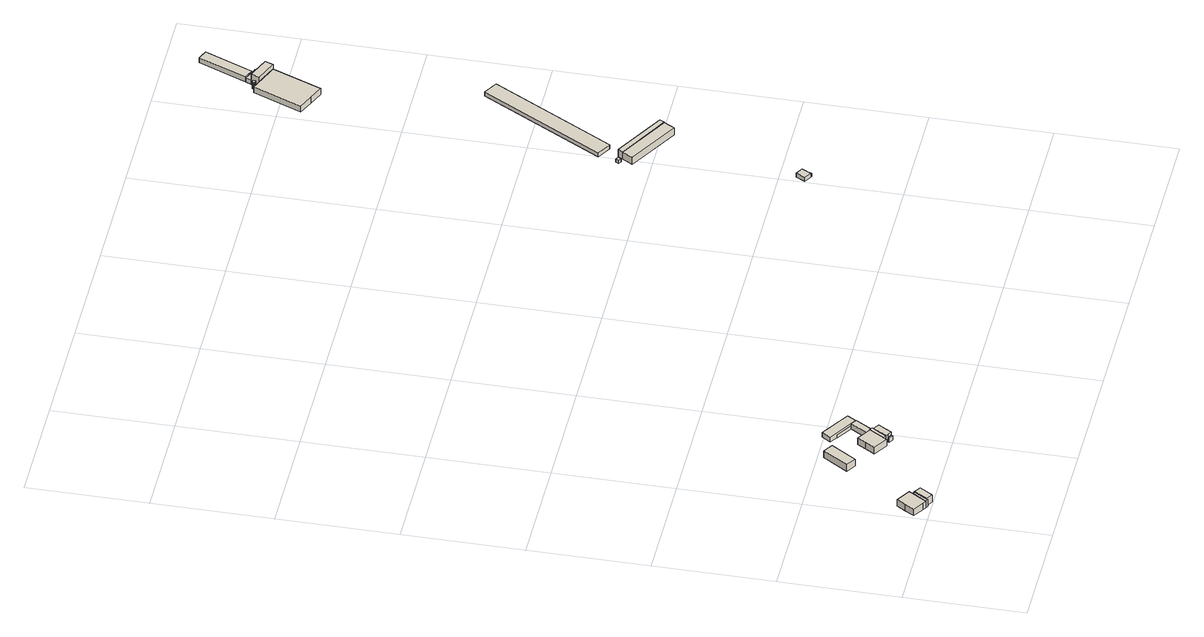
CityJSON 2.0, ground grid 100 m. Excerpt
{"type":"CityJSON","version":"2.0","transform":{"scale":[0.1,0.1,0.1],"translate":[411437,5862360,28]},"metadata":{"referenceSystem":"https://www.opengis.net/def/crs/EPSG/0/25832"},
"CityObjects":{
"building1":{"type":"Building","attributes":{"Gemeindeschluessel":"03454042","AbsoluteHoehe":"31.595","MittlereTraufHoehe":"36.463","Firsthoehe":"41.344","function":"31001_1000","roofType":"3100","measuredHeight":9.75},"address":[{"country":"Germany","locality":"Rastdorf","thoroughfareNumber":"1","thoroughfareName":"Auf dem Berg"}],"children":["building1-1","building1-2","building1-3"],"geometry":[{"type":"MultiSurface","lod":"1","boundaries":[[[0,1,2,3,4,5,6,7]],[[8,9,10,11,12,13,14,15]],[[8,15,7,6]],[[9,8,6,5]],[[10,9,5,4]],[[11,10,4,3]],[[12,11,3,2]],[[15,14,0,7]],[[1,13,12,2]],[[0,14,16,17]],[[17,16,13,1]]]}]},
"building1-1":{"type":"BuildingPart","attributes":{"AbsoluteHoehe":"31.595","MittlereTraufHoehe":"36.335","Firsthoehe":"36.335","roofType":"1000","measuredHeight":4.74},"parents":["building1"],"geometry":[{"type":"MultiSurface","lod":"1","boundaries":[[[18,19,20,21]],[[22,23,24,25]],[[22,25,21,20]],[[23,22,20,19]],[[24,23,19,18]],[[25,24,18,21]]]}]},
"building1-2":{"type":"BuildingPart","attributes":{"AbsoluteHoehe":"31.595","MittlereTraufHoehe":"37.612","Firsthoehe":"41.459","roofType":"3100","measuredHeight":9.86},"parents":["building1"],"geometry":[{"type":"MultiSurface","lod":"1","boundaries":[[[26,27,28,29,30,31,32]],[[33,34,25,24,35,36,37]],[[31,38,39,40,32]],[[30,41,42,43]],[[25,34,30,29]],[[28,18,21,29]],[[35,24,28,27]],[[36,35,27,26]],[[37,36,26,32]],[[38,33,44,39]],[[39,44,37,40]],[[34,45,42,41]],[[18,24,25,21]]]}]},
"building1-3":{"type":"BuildingPart","attributes":{"AbsoluteHoehe":"31.595","MittlereTraufHoehe":"37.385","Firsthoehe":"41.242","roofType":"3100","measuredHeight":9.65},"parents":["building1"],"geometry":[{"type":"MultiSurface","lod":"1","boundaries":[[[46,47,48,49,40,39,41]],[[44,37,50,14,16,12,34]],[[50,37,40,49]],[[14,50,49,48]],[[47,17,0,48]],[[46,2,1,17,47]],[[34,12,46,41]],[[39,44,33,38]],[[38,33,34,41]],[[37,44,39,40]],[[17,16,14,0]],[[2,12,13,1]],[[13,16,17,1]]]}]},
"building2":{"type":"Building","attributes":{"Gemeindeschluessel":"03454042","AbsoluteHoehe":"31.081","MittlereTraufHoehe":"35.748","Firsthoehe":"39.579","function":"31001_2720","roofType":"3100","measuredHeight":8.5},"address":[{"country":"Germany","locality":"Rastdorf"}],"geometry":[{"type":"MultiSurface","lod":"1","boundaries":[[[51,52,53,54]],[[55,56,57,58]],[[55,58,54,53]],[[56,55,53,52]],[[57,56,52,51]],[[58,57,51,54]]]}]},
"building3":{"type":"Building","attributes":{"Gemeindeschluessel":"03454042","AbsoluteHoehe":"30.681","MittlereTraufHoehe":"35.6","Firsthoehe":"40.604","function":"31001_1000","roofType":"3100","measuredHeight":9.92},"address":[{"country":"Germany","locality":"Rastdorf","thoroughfareNumber":"2","thoroughfareName":"Auf dem Berg"}],"children":["building3-1","building3-2","building3-3"],"geometry":[{"type":"MultiSurface","lod":"1","boundaries":[[[59,60,61,62,63,64,65,66]],[[67,68,69,70,71,72,73,74]],[[67,74,66,65]],[[68,67,65,64]],[[69,68,64,63]],[[70,69,63,62]],[[71,70,62,61]],[[74,73,59,66]],[[60,72,75,76]],[[76,75,71,61]],[[73,72,60,59]]]}]},
"building3-1":{"type":"BuildingPart","attributes":{"AbsoluteHoehe":"30.681","MittlereTraufHoehe":"34.887","Firsthoehe":"34.887","roofType":"1000","measuredHeight":4.21},"parents":["building3"],"geometry":[{"type":"MultiSurface","lod":"1","boundaries":[[[77,78,79,80]],[[81,82,83,84]],[[81,84,80,79]],[[83,82,78,77]],[[84,83,77,80]],[[82,81,79,78]]]}]},
"building3-2":{"type":"BuildingPart","attributes":{"AbsoluteHoehe":"30.681","MittlereTraufHoehe":"36.759","Firsthoehe":"40.581","roofType":"3100","measuredHeight":9.9},"parents":["building3"],"geometry":[{"type":"MultiSurface","lod":"1","boundaries":[[[85,86,87,88,89,90,91]],[[82,81,92,93,94,95,96]],[[82,96,91,90]],[[89,79,78,90]],[[92,81,89,88]],[[87,97,98,88]],[[86,99,100,97,87]],[[95,94,86,85]],[[96,95,85,91]],[[79,81,82,78]],[[97,93,92,98]],[[100,101,93,97]],[[99,94,101,100]]]}]},
"building3-3":{"type":"BuildingPart","attributes":{"AbsoluteHoehe":"30.681","MittlereTraufHoehe":"36.524","Firsthoehe":"40.554","roofType":"3100","measuredHeight":9.87},"parents":["building3"],"geometry":[{"type":"MultiSurface","lod":"1","boundaries":[[[99,102,103,104,105,98,100]],[[92,73,75,71,106,94,101]],[[73,92,98,105]],[[104,76,60,59,105]],[[103,61,76,104]],[[106,71,103,102]],[[94,106,102,99]],[[98,92,93,97]],[[97,93,101,100]],[[76,75,72,60]],[[60,72,73,59]],[[71,75,76,61]],[[101,94,99,100]]]}]},
"building4":{"type":"Building","attributes":{"Gemeindeschluessel":"03454042","AbsoluteHoehe":"30.727","MittlereTraufHoehe":"33.609","Firsthoehe":"36.907","function":"31001_2000","roofType":"5000","measuredHeight":6.18},"address":[{"country":"Germany","locality":"Rastdorf"}],"children":["building4-1","building4-2","building4-3"],"geometry":[{"type":"MultiSurface","lod":"1","boundaries":[[[107,108,109,110]],[[111,112,113,114]],[[109,115,116,117,114,110]],[[112,111,109,108]],[[107,113,118,119,120,108]],[[114,113,107,110]],[[115,111,117,116]],[[119,118,112,120]]]}]},
"building4-1":{"type":"BuildingPart","attributes":{"AbsoluteHoehe":"30.727","MittlereTraufHoehe":"34.276","Firsthoehe":"37.386","roofType":"3100","measuredHeight":6.66},"parents":["building4"],"geometry":[{"type":"MultiSurface","lod":"1","boundaries":[[[121,122,123,124]],[[106,70,125,126]],[[106,126,124,123]],[[70,106,123,122]],[[125,70,122,121]],[[124,127,128,121]],[[127,126,125,128]]]}]},
"building4-2":{"type":"BuildingPart","attributes":{"AbsoluteHoehe":"30.727","MittlereTraufHoehe":"33.609","Firsthoehe":"33.609","roofType":"1000","measuredHeight":2.88},"parents":["building4"],"geometry":[{"type":"MultiSurface","lod":"1","boundaries":[[[115,129,130,116]],[[131,132,111,117]],[[131,117,116,130]],[[132,131,130,129]],[[111,132,129,115]],[[116,117,111,115]]]}]},
"building4-3":{"type":"BuildingPart","attributes":{"AbsoluteHoehe":"30.727","MittlereTraufHoehe":"33.609","Firsthoehe":"33.609","roofType":"1000","measuredHeight":2.88},"parents":["building4"],"geometry":[{"type":"MultiSurface","lod":"1","boundaries":[[[127,120,119,133]],[[118,112,126,134]],[[118,134,133,119]],[[126,112,120,127]],[[133,134,125,128]],[[112,118,119,120]],[[128,125,126,127]]]}]},
"building5":{"type":"Building","attributes":{"Gemeindeschluessel":"03454042","AbsoluteHoehe":"28.933","MittlereTraufHoehe":"31.944","Firsthoehe":"33.846","function":"31001_1000","roofType":"3100","measuredHeight":4.91},"address":[{"country":"Germany","locality":"Rastdorf"}],"children":["building5-1"],"geometry":[{"type":"MultiSurface","lod":"1","boundaries":[[[135,136,137,138]],[[139,140,141,142]],[[139,142,138,137]],[[136,143,144,145,139,137]],[[141,140,136,135]],[[142,141,135,138]],[[143,140,145,144]]]}]},
"building5-1":{"type":"BuildingPart","attributes":{"AbsoluteHoehe":"28.933","MittlereTraufHoehe":"31.944","Firsthoehe":"31.944","roofType":"1000","measuredHeight":3.01},"parents":["building5"],"geometry":[{"type":"MultiSurface","lod":"1","boundaries":[[[143,146,147,144]],[[148,149,140,145]],[[148,145,144,147]],[[149,148,147,146]],[[140,149,146,143]],[[144,145,140,143]]]}]},
"building6":{"type":"Building","attributes":{"name":"Waagenhaus","Gemeindeschluessel":"03454042","AbsoluteHoehe":"29.516","MittlereTraufHoehe":"32.364","Firsthoehe":"32.77","function":"31001_2720","roofType":"3100","measuredHeight":3.25},"address":[{"country":"Germany","locality":"Rastdorf"}],"geometry":[{"type":"MultiSurface","lod":"1","boundaries":[[[150,151,152,153]],[[154,155,156,157]],[[154,157,153,152]],[[155,154,152,151]],[[156,155,151,150]],[[157,156,150,153]]]}]},
"building7":{"type":"Building","attributes":{"Gemeindeschluessel":"03454042","AbsoluteHoehe":"29.268","MittlereTraufHoehe":"36.449","Firsthoehe":"37.654","function":"31001_2720","roofType":"2100","measuredHeight":8.39},"address":[{"country":"Germany","locality":"Rastdorf"}],"geometry":[{"type":"MultiSurface","lod":"1","boundaries":[[[158,159,160,161,162]],[[163,164,165,166,167]],[[163,167,162,161]],[[164,163,161,160]],[[165,164,160,159]],[[166,165,159,158]],[[167,166,158,162]]]}]},
"building8":{"type":"Building","attributes":{"Gemeindeschluessel":"03454042","AbsoluteHoehe":"29.328","MittlereTraufHoehe":"36.774","Firsthoehe":"37.664","function":"51009_1610","roofType":"2100","measuredHeight":8.34},"address":[{"country":"Germany","locality":"Rastdorf"}],"geometry":[{"type":"MultiSurface","lod":"1","boundaries":[[[168,169,170,171,172]],[[173,174,165,164,163]],[[173,163,172,171]],[[174,173,171,170]],[[165,174,170,169]],[[164,165,169,168]],[[163,164,168,172]]]}]},
"building9":{"type":"Building","attributes":{"Gemeindeschluessel":"03454042","AbsoluteHoehe":"29.473","MittlereTraufHoehe":"32.684","Firsthoehe":"34.448","function":"31001_2720","roofType":"3100","measuredHeight":4.97},"address":[{"country":"Germany","locality":"Rastdorf"}],"geometry":[{"type":"MultiSurface","lod":"1","boundaries":[[[175,176,177,178]],[[179,180,181,182]],[[179,182,178,177]],[[180,179,177,176]],[[181,180,176,175]],[[182,181,175,178]]]}]},
"building10":{"type":"Building","attributes":{"Gemeindeschluessel":"03454042","AbsoluteHoehe":"30.663","MittlereTraufHoehe":"36.599","Firsthoehe":"36.599","function":"51003_1201","roofType":"1000","measuredHeight":5.93},"address":[{"country":"Germany","locality":"Rastdorf"}],"geometry":[{"type":"MultiSurface","lod":"1","boundaries":[[[183,184,185,186,187,188,189,190,191,192,193,194,195,196,197,198,199,200,201,202,203,204,205,206,207,208,209,210,211,212,213,214,215,216,217,218,219,220,221,222,223,224,225,226]],[[227,228,229,230,231,232,233,234,235,236,237,238,239,240,241,242,243,244,245,246,247,248,249,250,251,252,253,254,255,256,257,258,259,260,261,262,263,264,265,266,267,268,269,270]],[[227,270,226,225]],[[228,227,225,224]],[[229,228,224,223]],[[230,229,223,222]],[[231,230,222,221]],[[232,231,221,220]],[[233,232,220,219]],[[234,233,219,218]],[[235,234,218,217]],[[236,235,217,216]],[[237,236,216,215]],[[238,237,215,214]],[[239,238,214,213]],[[240,239,213,212]],[[241,240,212,211]],[[242,241,211,210]],[[243,242,210,209]],[[244,243,209,208]],[[245,244,208,207]],[[246,245,207,206]],[[247,246,206,205]],[[248,247,205,204]],[[249,248,204,203]],[[250,249,203,202]],[[251,250,202,201]],[[252,251,201,200]],[[253,252,200,199]],[[254,253,199,198]],[[255,254,198,197]],[[256,255,197,196]],[[257,256,196,195]],[[258,257,195,194]],[[259,258,194,193]],[[260,259,193,192]],[[261,260,192,191]],[[262,261,191,190]],[[263,262,190,189]],[[264,263,189,188]],[[265,264,188,187]],[[266,265,187,186]],[[267,266,186,185]],[[268,267,185,184]],[[269,268,184,183]],[[270,269,183,226]]]}]},
"building11":{"type":"Building","attributes":{"Gemeindeschluessel":"03454042","AbsoluteHoehe":"30.377","MittlereTraufHoehe":"35.479","Firsthoehe":"38.094","function":"31001_2720","roofType":"3100","measuredHeight":7.72},"address":[{"country":"Germany","locality":"Rastdorf"}],"children":["building11-1","building11-2","building11-3"],"geometry":[{"type":"MultiSurface","lod":"1","boundaries":[[[271,272,273,274,275,276,277]],[[278,279,280,281,282,283,284]],[[278,284,277,276]],[[279,278,276,275]],[[280,279,275,274]],[[283,282,272,271]],[[284,283,271,277]],[[273,281,280,274]],[[282,281,273,272]]]}]},
"building11-1":{"type":"BuildingPart","attributes":{"AbsoluteHoehe":"30.377","MittlereTraufHoehe":"34.681","Firsthoehe":"36.677","roofType":"3100","measuredHeight":6.3},"parents":["building11"],"geometry":[{"type":"MultiSurface","lod":"1","boundaries":[[[285,286,287,288,289,290]],[[291,292,293,294,295,296]],[[289,297,298,290]],[[292,291,289,288]],[[293,292,288,287]],[[294,293,287,286]],[[295,294,286,285]],[[290,298,299,300,285]],[[297,291,296,298]],[[296,301,299,298]],[[299,301,295,300]]]}]},
"building11-2":{"type":"BuildingPart","attributes":{"AbsoluteHoehe":"30.377","MittlereTraufHoehe":"33.896","Firsthoehe":"36.623","roofType":"3100","measuredHeight":6.25},"parents":["building11"],"geometry":[{"type":"MultiSurface","lod":"1","boundaries":[[[302,303,304,300,299,297,305,306]],[[307,291,301,295,308,309,310,311]],[[291,307,305,297]],[[308,295,300,304]],[[309,308,304,303]],[[310,309,303,302]],[[307,311,306,305]],[[298,296,291,297]],[[299,301,296,298]],[[295,301,299,300]],[[311,310,302,306]]]}]},
"building11-3":{"type":"BuildingPart","attributes":{"AbsoluteHoehe":"30.377","MittlereTraufHoehe":"39.622","Firsthoehe":"41.723","roofType":"5000","measuredHeight":11.35},"parents":["building11"],"geometry":[{"type":"MultiSurface","lod":"1","boundaries":[[[312,313,314,315,316,317]],[[307,310,318,319,282,280]],[[307,280,317,316]],[[315,302,306,305,316]],[[318,310,315,314]],[[319,318,314,313]],[[282,319,313,312]],[[317,274,273,272,312]],[[306,311,307,305]],[[302,310,311,306]],[[274,280,281,273]],[[273,281,282,272]]]}]}
},
"vertices":[
[122,37,99],[169,113,99],[198,158,99],[217,189,99],[99,263,99],[51,187,99],[4,112,99],[92,56,99],[4,112,36],[51,187,36],[99,263,36],[217,189,36],[198,158,36],[169,113,36],[122,37,36],[92,56,36],[160,98,36],[160,98,99],
[270,113,83],[279,127,83],[242,151,83],[233,136,83],[242,151,36],[279,127,36],[270,113,36],[233,136,36],
[201,2,108],[236,57,108],[270,113,108],[233,136,108],[215,147,108],[180,92,108],[146,36,108],[180,92,36],[215,147,36],[236,57,36],[201,2,36],[146,36,36],[180,92,105],[177,87,105],[146,36,105],[215,147,105],[181,92,105],[181,92,108],[177,87,36],[181,92,36],
[198,158,105],[160,98,105],[122,37,105],[140,26,105],[140,26,36],
[593,948,97],[457,737,97],[538,685,97],[673,896,97],[538,685,31],[457,737,31],[593,948,31],[673,896,31],
[855,521,91],[887,572,91],[934,648,91],[905,665,91],[814,721,91],[768,646,91],[721,570,91],[840,496,91],[721,570,27],[768,646,27],[814,721,27],[905,665,27],[934,648,27],[887,572,27],[855,521,27],[840,496,27],[894,584,27],[894,584,91],
[920,464,69],[928,476,69],[897,495,69],[889,483,69],[897,495,27],[928,476,27],[920,464,27],[889,483,27],
[999,591,99],[949,622,99],[913,565,99],[877,507,99],[897,495,99],[928,476,99],[963,534,99],[877,507,27],[913,565,27],[949,622,27],[999,591,27],[963,534,27],[913,565,96],[877,507,96],[949,622,96],[917,571,96],[917,571,27],
[956,634,96],[934,648,96],[894,584,96],[855,521,96],[956,634,27],
[801,937,73],[1049,784,73],[1095,859,73],[848,1012,73],[1095,859,27],[1049,784,27],[801,937,27],[848,1012,27],[1095,859,56],[911,973,56],[911,973,27],[864,898,27],[864,898,56],[1049,784,56],
[996,811,78],[905,665,78],[956,634,78],[1046,780,78],[996,811,27],[1046,780,27],[1046,780,56],[996,811,56],
[1097,862,56],[913,976,56],[913,976,27],[1097,862,27],
[862,894,56],[862,894,27],
[4018,1791,49],[4079,1758,49],[4121,1835,49],[4059,1868,49],[4121,1835,9],[4079,1758,9],[4018,1791,9],[4059,1868,9],[4079,1758,39],[4089,1776,39],[4089,1776,9],
[4090,1752,39],[4099,1770,39],[4099,1770,9],[4090,1752,9],
[3958,3287,46],[3944,3261,46],[3969,3247,46],[3983,3273,46],[3969,3247,15],[3944,3261,15],[3958,3287,15],[3983,3273,15],
[4391,2909,81],[4441,2998,81],[4357,3045,81],[4008,3243,81],[3958,3155,81],[4008,3243,13],[4357,3045,13],[4441,2998,13],[4391,2909,13],[3958,3155,13],
[4357,3045,86],[4441,2998,86],[4463,3037,86],[4030,3282,86],[4008,3243,86],[4030,3282,13],[4463,3037,13],
[4576,4457,56],[3996,3434,56],[4113,3368,56],[4693,4390,56],[4113,3368,15],[3996,3434,15],[4576,4457,15],[4693,4390,15],
[4295,6234,86],[4296,6233,86],[4298,6231,86],[4300,6230,86],[4301,6229,86],[4303,6228,86],[4305,6228,86],[4307,6228,86],[4308,6228,86],[4310,6228,86],[4312,6229,86],[4314,6230,86],[4316,6231,86],[4318,6233,86],[4319,6234,86],[4319,6235,86],[4320,6237,86],[4321,6239,86],[4321,6242,86],[4321,6244,86],[4321,6246,86],[4320,6248,86],[4319,6249,86],[4318,6250,86],[4317,6252,86],[4316,6253,86],[4314,6254,86],[4312,6256,86],[4310,6256,86],[4307,6257,86],[4304,6256,86],[4301,6256,86],[4299,6254,86],[4297,6253,86],[4296,6252,86],[4295,6250,86],[4294,6249,86],[4293,6248,86],[4293,6246,86],[4292,6244,86],[4292,6242,86],[4293,6239,86],[4293,6237,86],[4294,6235,86],[4293,6237,27],[4293,6239,27],[4292,6242,27],[4292,6244,27],[4293,6246,27],[4293,6248,27],[4294,6249,27],[4295,6250,27],[4296,6252,27],[4297,6253,27],[4299,6254,27],[4301,6256,27],[4304,6256,27],[4307,6257,27],[4310,6256,27],[4312,6256,27],[4314,6254,27],[4316,6253,27],[4317,6252,27],[4318,6250,27],[4319,6249,27],[4320,6248,27],[4321,6246,27],[4321,6244,27],[4321,6242,27],[4321,6239,27],[4320,6237,27],[4319,6235,27],[4319,6234,27],[4318,6233,27],[4316,6231,27],[4314,6230,27],[4312,6229,27],[4310,6228,27],[4308,6228,27],[4307,6228,27],[4305,6228,27],[4303,6228,27],[4301,6229,27],[4300,6230,27],[4298,6231,27],[4296,6233,27],[4295,6234,27],[4294,6235,27],
[4331,5714,80],[4499,6128,80],[4373,6180,80],[4320,6202,80],[4248,6232,80],[4078,5821,80],[4205,5768,80],[4078,5821,24],[4248,6232,24],[4320,6202,24],[4373,6180,24],[4499,6128,24],[4331,5714,24],[4205,5768,24],
[4450,6286,72],[4618,6690,72],[4577,6708,72],[4535,6725,72],[4368,6320,72],[4409,6303,72],[4368,6320,24],[4535,6725,24],[4577,6708,24],[4618,6690,24],[4450,6286,24],[4409,6303,24],[4368,6320,66],[4409,6303,66],[4426,6296,66],[4450,6286,66],[4426,6296,24],
[4463,6224,66],[4483,6272,66],[4481,6273,66],[4348,6272,66],[4406,6248,66],[4348,6272,24],[4481,6273,24],[4483,6272,24],[4463,6224,24],[4406,6248,24],
[4499,6128,125],[4513,6163,125],[4527,6197,125],[4463,6224,125],[4348,6272,125],[4320,6202,125],[4527,6197,24],[4513,6163,24]
]}
